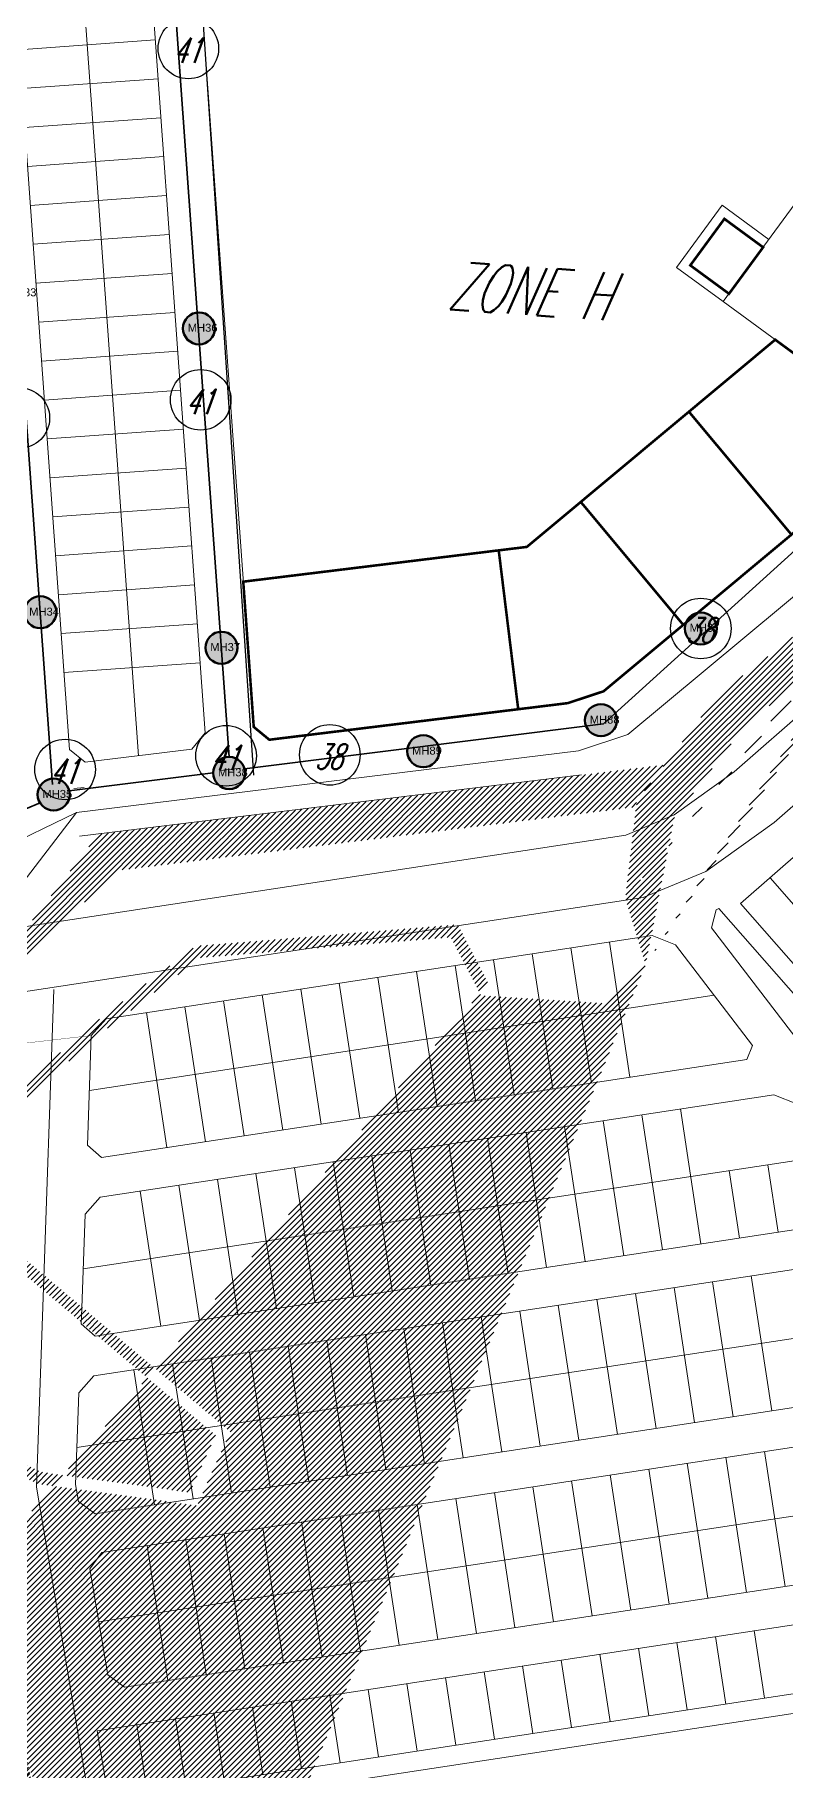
# Model space of a CAD drawing. Header units: millimetres. Extents: x 4167 to 8975, y 2111 to 5892.
# Drawn here: x 4758 to 4992, y 2383 to 2925 of the extents above; entities that cross this region are included whole.
import ezdxf

# ---------------------------------------------------------------- set-up
doc = ezdxf.new("R2010")
doc.units = ezdxf.units.MM
doc.layers.add('CPARIT', color=142, linetype='Continuous')
doc.layers.add('EDIT2', color=10, linetype='Continuous')
for name, color, linetype, lineweight in [('Manhole', 106, 'Continuous', 100), ('Manhole No', 7, 'Continuous', 30), ('MP$0$ZAM_SUSUNATUR', 7, 'Continuous', 5), ('Pipe', 170, 'Continuous', 35), ('Road Level', 20, 'Continuous', 9)]:
    doc.layers.add(name, color=color, linetype=linetype, lineweight=lineweight)
doc.styles.get("Standard").update_dxf_attribs({"font": 'arial.ttf'})
doc.styles.add('SurveyCAD', font='SIMPLEX.shx', dxfattribs={"width": 0.65, "oblique": 20, "height": 15})
pattern_1 = [(45, (4028.1276, 8038.6947), (-0.88387994, 0.88387994), [])]

# ---------------------------------------------------------------- blocks, each defined once
blk = doc.blocks.new('Manhole1')
at = {"layer": 'Manhole'}
h = blk.add_hatch(color=256, dxfattribs=at)
h.dxf.hatch_style = 1
h.paths.add_polyline_path([(4512.34, 3091.99, 1), (4502.34, 3091.99, 1)])
blk.add_circle((4507.34, 3091.99), 5, dxfattribs=at)

msp = doc.modelspace()

# ---------------------------------------------------------------- hatches: boundary and pattern name
at = {"layer": 'CPARIT'}
h = msp.add_hatch(dxfattribs=at)
h.set_pattern_fill('ANSI31', color=256, scale=9.99996, style=0)
h.set_pattern_definition(pattern_1)
edge = h.paths.add_edge_path()
edge.add_line((5190.09, 3098.83), (5198.37, 3095.57))
edge.add_line((5198.37, 3095.57), (5188.04, 3067.93))
edge.add_line((5179.5, 3074.91), (5190.09, 3098.83))
edge.add_line((5188.04, 3067.93), (5179.54, 3043.47))
edge.add_line((5167.77, 3040.16), (5179.5, 3074.91))
edge.add_line((5179.54, 3043.47), (5181.81, 3036.78))
edge.add_line((5193.18, 3004.08), (5181.81, 3036.78))
edge.add_line((5171.75, 3031.77), (5167.77, 3040.16))
edge.add_line((5183.12, 2999.06), (5171.75, 3031.77))
edge.add_line((5187.97, 2979.83), (5183.12, 2999.06))
edge.add_line((5200.37, 2975.56), (5193.18, 3004.08))
edge.add_line((5138.54, 2913.54), (5187.97, 2979.83))
edge.add_line((5148.57, 2906.06), (5200.37, 2975.56))
edge.add_line((5085.49, 2844.93), (5138.68, 2913.71))
edge.add_line((5095.38, 2837.29), (5148.57, 2906.06))
edge.add_line((4942.48, 2655.25), (4946.11, 2685.71))
edge.add_line((4946.11, 2685.71), (4971.76, 2719.08))
edge.add_line((4971.76, 2719.08), (5036.14, 2768.84))
edge.add_line((5036.14, 2768.84), (5084.89, 2844.08))
edge.add_line((4948.87, 2634.63), (4957.81, 2680.43))
edge.add_line((4957.81, 2680.43), (4980.69, 2710.18))
edge.add_line((4980.69, 2710.18), (5045.47, 2760.26))
edge.add_line((5045.47, 2760.26), (5095.38, 2837.29))
edge.add_line((4942.48, 2655.25), (4948.87, 2634.62))
h = msp.add_hatch(dxfattribs=at)
h.set_pattern_fill('ANSI31', color=240, scale=9.999761, style=0)
h.set_pattern_definition([(45, (-106969.059, -14357.8986), (-0.883862342, 0.883862342), [])])
h.paths.add_polyline_path([(4945.88, 2683.82), (4946.1, 2685.71), (4954.78, 2697), (4777.95, 2675.33), (4746.72, 2634.71), (4745.12, 2588.74), (4741.67, 2548.82), (4738.41, 2457.91), (4740.56, 2445.21), (4755.33, 2367.68), (4798.38, 2276.82), (4801.79, 2278.38), (4758.93, 2368.86), (4743.76, 2448.44), (4741.61, 2461.14), (4745.58, 2550.43), (4748.73, 2586.92), (4750.32, 2632.88), (4784.4, 2664.03)])
h = msp.add_hatch(dxfattribs=at)
h.set_pattern_fill('ANSI31', color=256, scale=9.99996, style=0)
h.set_pattern_definition(pattern_1)
edge = h.paths.add_edge_path()
edge.add_line((4798.39, 2276.81), (4801.78, 2278.42))
edge.add_line((4798.39, 2276.81), (4755.34, 2367.68))
edge.add_line((4755.34, 2367.68), (4740.56, 2445.21))
edge.add_line((4740.56, 2445.21), (4699.67, 2452.59))
edge.add_line((4699.67, 2452.59), (4678.98, 2482.76))
edge.add_line((4678.98, 2482.76), (4706.64, 2501.47))
edge.add_line((4706.64, 2501.47), (4760.14, 2476.02))
edge.add_line((4760.14, 2476.02), (4806.46, 2469.69))
edge.add_line((4806.46, 2469.69), (4814.5, 2487.61))
edge.add_line((4814.5, 2487.61), (4741.68, 2548.82))
edge.add_line((4741.68, 2548.82), (4745.12, 2588.75))
edge.add_line((4745.12, 2588.75), (4775.84, 2615.73))
edge.add_line((4775.84, 2615.73), (4808.32, 2640.37))
edge.add_line((4808.32, 2640.37), (4890.14, 2647.08))
edge.add_line((4890.14, 2647.08), (4899.8, 2628.55))
edge.add_line((4743.76, 2448.44), (4758.93, 2368.86))
edge.add_line((4758.93, 2368.86), (4801.8, 2278.38))
edge.add_line((4706.97, 2497.17), (4684.2, 2481.77))
edge.add_line((4684.2, 2481.77), (4701.88, 2456.01))
edge.add_line((4701.88, 2456.01), (4743.76, 2448.44))
edge.add_line((4706.97, 2497.17), (4759.06, 2472.38))
edge.add_line((4759.06, 2472.38), (4808.74, 2465.6))
edge.add_line((4808.74, 2465.6), (4819.08, 2488.66))
edge.add_line((4819.08, 2488.66), (4745.58, 2550.44))
edge.add_line((4745.58, 2550.44), (4748.73, 2586.92))
edge.add_line((4748.73, 2586.92), (4778.21, 2612.83))
edge.add_line((4778.21, 2612.83), (4809.71, 2636.72))
edge.add_line((4809.71, 2636.72), (4887.96, 2643.14))
edge.add_line((4887.96, 2643.14), (4897.45, 2624.94))
edge.add_line((4897.45, 2624.94), (4936.43, 2622.41))
edge.add_line((4936.43, 2622.41), (4948.87, 2634.63))
edge.add_line((4942.48, 2655.25), (4899.8, 2628.55))
edge.add_line((4942.48, 2655.25), (4948.87, 2634.62))

# ---------------------------------------------------------------- linework, layer by layer
at = {"layer": 'EDIT2', "color": 1, "lineweight": 30}
msp.add_line((4810.27, 2932.93), (4826.39, 2693.73), dxfattribs=at)
at = {"layer": 'MP$0$ZAM_SUSUNATUR'}
for p, q in [((4751.47, 2943.14), (4768.87, 2701.79)), ((4773.13, 2939.38), (4790.4, 2699.82)), ((4794.79, 2935.62), (4811.28, 2706.98)), ((4810.27, 2932.93), (4826.42, 2708.84)), ((4795.67, 2923.46), (4753.11, 2920.39)), ((4796.55, 2911.3), (4753.99, 2908.23)), ((4797.42, 2899.14), (4754.86, 2896.07)), ((4798.3, 2886.98), (4755.74, 2883.91)), ((4799.18, 2874.82), (4756.62, 2871.75)), ((4800.05, 2862.66), (4757.49, 2859.59)), ((4800.93, 2850.5), (4758.37, 2847.43)), ((4801.81, 2838.34), (4759.25, 2835.27)), ((4802.68, 2826.17), (4760.12, 2823.11)), ((4989.34, 2829.79), (4911.75, 2765.07)), ((4803.56, 2814.01), (4761, 2810.95)), ((4962.38, 2807.3), (4994.41, 2768.91)), ((4804.44, 2801.85), (4761.88, 2798.79)), ((4805.31, 2789.69), (4762.75, 2786.63)), ((5012.34, 2783.87), (4935.75, 2719.98)), ((4806.19, 2777.53), (4763.63, 2774.46)), ((4928.59, 2779.11), (4960.62, 2740.72)), ((5023.53, 2773.35), (4943.3, 2706.42)), ((4807.07, 2765.37), (4764.51, 2762.3)), ((4911.75, 2765.07), (4823.15, 2754.21)), ((4902.96, 2763.99), (4909.05, 2714.36)), ((4807.94, 2753.21), (4765.38, 2750.14)), ((4808.82, 2741.05), (4766.26, 2737.98)), ((4809.7, 2728.89), (4767.14, 2725.82)), ((4924.57, 2716.27), (4831.29, 2704.83)), ((4935.75, 2719.98), (4924.57, 2716.27)), ((4807.07, 2701.87), (4811.28, 2706.98)), ((4831.29, 2704.83), (4826.42, 2708.84)), ((4943.3, 2706.42), (4927.93, 2701.32)), ((4773.74, 2697.78), (4768.87, 2701.79)), ((4927.93, 2701.32), (4771.08, 2682.1)), ((4807.07, 2701.87), (4773.74, 2697.78)), ((4822.32, 2695.94), (4816.15, 2695.18)), ((4773.45, 2689.95), (4770.17, 2689.55)), ((4928.84, 2693.88), (4771.99, 2674.66)), ((4668.12, 2632.45), (4771.08, 2682.1)), ((4742.21, 2644.56), (4771.08, 2682.1)), ((4771.84, 2682.2), (4771.84, 2682.2)), ((4987.71, 2661.69), (5015.8, 2629.56)), ((4969.46, 2646.06), (4970.88, 2651.74)), ((4970.88, 2651.74), (4971.75, 2652.16)), ((4971.75, 2652.16), (5141.46, 2458.05)), ((4978.53, 2653.66), (5006.62, 2621.54)), ((4978.53, 2653.66), (5006.62, 2621.54)), ((4969.46, 2646.06), (5121.36, 2447.62)), ((4780.36, 2617.68), (4950.91, 2643.65)), ((4937.53, 2641.61), (4943.95, 2599.43)), ((4950.91, 2643.65), (4958.21, 2640.71)), ((4958.21, 2640.71), (4982.24, 2609.31)), ((4901.37, 2636.11), (4907.79, 2593.92)), ((4913.42, 2637.94), (4919.84, 2595.76)), ((4925.47, 2639.78), (4931.9, 2597.59)), ((4865.21, 2630.6), (4871.63, 2588.42)), ((4877.26, 2632.44), (4883.68, 2590.25)), ((4889.31, 2634.27), (4895.74, 2592.09)), ((4775.08, 2595.3), (4970.22, 2625.01)), ((4829.05, 2625.1), (4835.47, 2582.91)), ((4841.1, 2626.93), (4847.52, 2584.75)), ((4853.15, 2628.77), (4859.58, 2586.58)), ((4792.89, 2619.59), (4799.31, 2577.41)), ((4804.94, 2621.43), (4811.37, 2579.24)), ((4817, 2623.26), (4823.42, 2581.08)), ((4775.68, 2612.43), (4780.36, 2617.68)), ((4774.49, 2578.17), (4775.68, 2612.43)), ((4980.5, 2604.99), (4982.24, 2609.31)), ((4980.5, 2604.99), (4778.85, 2574.29)), ((4988.95, 2593.95), (4778.42, 2561.89)), ((4988.95, 2593.95), (4996.25, 2591)), ((4947.65, 2587.66), (4954.08, 2545.47)), ((4959.71, 2589.49), (4966.13, 2547.31)), ((4911.49, 2582.15), (4917.92, 2539.97)), ((4923.55, 2583.99), (4929.97, 2541.8)), ((4935.6, 2585.82), (4942.02, 2543.64)), ((4778.85, 2574.29), (4774.49, 2578.17)), ((4875.33, 2576.65), (4881.76, 2534.46)), ((4887.39, 2578.48), (4893.81, 2536.3)), ((4899.44, 2580.32), (4905.86, 2538.13)), ((4839.17, 2571.14), (4845.6, 2528.96)), ((4851.23, 2572.98), (4857.65, 2530.79)), ((4863.28, 2574.81), (4869.7, 2532.63)), ((4974.97, 2570.24), (4978.18, 2549.14)), ((4987.02, 2572.07), (4990.23, 2550.98)), ((4803.02, 2565.64), (4809.44, 2523.45)), ((4815.07, 2567.47), (4821.49, 2525.29)), ((4827.12, 2569.31), (4833.54, 2527.12)), ((4778.42, 2561.89), (4773.74, 2556.63)), ((4790.96, 2563.8), (4797.39, 2521.62)), ((4773.74, 2556.63), (4772.72, 2527.26)), ((4776.9, 2518.5), (5018.55, 2555.29)), ((4776.45, 2506.1), (5027, 2544.24)), ((4981.84, 2537.37), (4988.26, 2495.18)), ((4957.74, 2533.7), (4964.16, 2491.51)), ((4969.79, 2535.53), (4976.21, 2493.35)), ((4772.72, 2527.26), (4772.54, 2522.38)), ((4921.58, 2528.19), (4928, 2486.01)), ((4933.63, 2530.03), (4940.05, 2487.84)), ((4945.68, 2531.86), (4952.11, 2489.68)), ((4772.54, 2522.38), (4776.9, 2518.5)), ((4885.42, 2522.69), (4891.84, 2480.5)), ((4897.47, 2524.52), (4903.89, 2482.34)), ((4909.52, 2526.36), (4915.95, 2484.17)), ((4849.26, 2517.18), (4855.68, 2475)), ((4861.31, 2519.02), (4867.73, 2476.83)), ((4873.36, 2520.85), (4879.79, 2478.67)), ((4813.1, 2511.68), (4819.52, 2469.49)), ((4825.15, 2513.51), (4831.57, 2471.33)), ((4837.2, 2515.35), (4843.63, 2473.16)), ((4771.77, 2500.84), (4776.45, 2506.1)), ((5056.59, 2505.58), (4776.93, 2463.01)), ((4788.99, 2508.01), (4795.41, 2465.82)), ((4801.04, 2509.84), (4807.47, 2467.66)), ((4770.74, 2472.19), (4771.77, 2500.84)), ((4778.97, 2450.98), (5065.05, 2494.54)), ((4961.87, 2478.83), (4968.29, 2436.64)), ((4973.92, 2480.67), (4980.35, 2438.48)), ((4985.98, 2482.5), (4992.4, 2440.31)), ((4925.71, 2473.33), (4932.13, 2431.14)), ((4937.76, 2475.16), (4944.19, 2432.97)), ((4949.82, 2477), (4956.24, 2434.81)), ((4771.65, 2466.83), (4770.74, 2472.19)), ((4889.55, 2467.82), (4895.97, 2425.63)), ((4901.6, 2469.65), (4908.03, 2427.47)), ((4913.66, 2471.49), (4920.08, 2429.3)), ((4776.93, 2463.01), (4771.65, 2466.83)), ((4853.39, 2462.31), (4859.81, 2420.13)), ((4865.44, 2464.15), (4871.87, 2421.96)), ((4877.5, 2465.98), (4883.92, 2423.8)), ((4817.23, 2456.81), (4823.66, 2414.62)), ((4829.29, 2458.64), (4835.71, 2416.46)), ((4841.34, 2460.48), (4847.76, 2418.29)), ((4778.97, 2450.98), (4775.21, 2445.79)), ((5094.64, 2455.88), (4786.09, 2408.9)), ((4793.13, 2453.14), (4799.55, 2410.95)), ((4805.18, 2454.97), (4811.6, 2412.79)), ((4780.81, 2412.72), (4775.21, 2445.79)), ((5115.34, 2446.7), (4777.53, 2395.27)), ((4970.7, 2424.68), (4973.91, 2403.59)), ((4982.75, 2426.52), (4985.97, 2405.43)), ((4934.54, 2419.18), (4937.75, 2398.09)), ((4946.59, 2421.01), (4949.81, 2399.92)), ((4958.65, 2422.85), (4961.86, 2401.76)), ((4786.09, 2408.9), (4780.81, 2412.72)), ((4898.38, 2413.67), (4901.59, 2392.58)), ((4910.44, 2415.51), (4913.65, 2394.42)), ((4922.49, 2417.34), (4925.7, 2396.25)), ((4862.22, 2408.17), (4865.43, 2387.07)), ((4874.28, 2410), (4877.49, 2388.91)), ((4886.33, 2411.84), (4889.54, 2390.75)), ((4826.06, 2402.66), (4829.27, 2381.57)), ((4838.12, 2404.5), (4841.33, 2383.4)), ((4850.17, 2406.33), (4853.38, 2385.24)), ((4789.9, 2397.16), (4793.12, 2376.06)), ((4801.96, 2398.99), (4805.17, 2377.9)), ((4814.01, 2400.83), (4817.22, 2379.73))]:
    msp.add_line(p, q, dxfattribs=at)
for points in [[(4810.27, 2932.93), (4839.68, 2999.53), (4845.74, 3001.95), (5028.91, 2925.29), (5030.42, 2919.84), (4973.11, 2841.69)], [(4987.36, 2861.12), (4972.81, 2871.8), (4958.55, 2852.37), (4973.11, 2841.69)], [(4973.11, 2841.69), (5022.51, 2805.46), (5023.49, 2799.07), (5012.34, 2783.87)], [(4686.16, 2636.02), (4942.63, 2675.07), (4957.81, 2681.36), (4976.48, 2694.78), (5048.69, 2757.92), (5048.77, 2764.02), (5032.97, 2778.54), (5026.9, 2777.95), (5023.53, 2773.35)], [(4690.12, 2616.28), (4948.07, 2655.55), (4967.66, 2663.66), (4989, 2679.01), (5069.34, 2749.25)], [(5006.62, 2621.54), (5106.54, 2708.9), (5106.62, 2715), (5081.74, 2737.86), (5074.93, 2737.95), (4978.53, 2653.66)], [(4763.98, 2626.8), (4760.53, 2527.7), (4758.51, 2471.38), (4765.49, 2430.15), (4783, 2325.89)], [(4773.14, 2539.51), (5008.27, 2575.31)], [(4771.15, 2483.71), (5046.32, 2525.6)], [(4778.01, 2429.26), (5084.37, 2475.9)], [(4781.06, 2374.22), (5118.55, 2425.61)], [(4776.05, 2367.29), (5125.49, 2420.5)], [(4777.53, 2395.27), (4781.06, 2374.22)]]:
    msp.add_lwpolyline(points, dxfattribs=at)
at = {"layer": 'MP$0$ZAM_SUSUNATUR', "color": 251, "const_width": 0.8}
for points in [[(4985.56, 2858.66), (4973.46, 2867.54), (4962.81, 2853.02), (4974.91, 2844.15)], [(5022.51, 2805.46), (4989.34, 2829.79), (4962.38, 2807.3), (4994.41, 2768.91), (5012.34, 2783.87), (5023.49, 2799.07)], [(4962.38, 2807.3), (4928.59, 2779.11), (4960.62, 2740.72), (4994.41, 2768.91)], [(4928.59, 2779.11), (4911.75, 2765.07), (4902.96, 2763.99), (4909.05, 2714.36), (4924.57, 2716.27), (4935.75, 2719.98), (4960.62, 2740.72)], [(4902.96, 2763.99), (4823.15, 2754.21), (4826.42, 2708.84), (4831.29, 2704.83), (4909.05, 2714.36)]]:
    msp.add_lwpolyline(points, close=True, dxfattribs=at)
at = {"layer": 'MP$0$ZAM_SUSUNATUR', "const_width": 0.1}
msp.add_lwpolyline([(4730.14, 2607.2), (4775.68, 2612.43)], dxfattribs=at)
at = {"layer": 'Pipe'}
for p, q in [((4745.68, 2939.15), (4763.58, 2690.8)), ((4802.28, 2928.08), (4818.76, 2699.44)), ((5034, 2798.85), (4935.67, 2709.83)), ((4935.67, 2709.83), (4823.59, 2695.72)), ((4813.76, 2694.44), (4768.79, 2688.85)), ((4759.66, 2685.1), (4714.79, 2666.69))]:
    msp.add_line(p, q, dxfattribs=at)
at = {"layer": 'Road Level', "lineweight": 30}
for centre in [(4806, 2920.75), (4809.86, 2811.02), (4753.2, 2805.34), (4966.11, 2739.59), (4817.78, 2699.82), (4850.2, 2700.1), (4767.48, 2695.52)]:
    msp.add_circle(centre, 9.46, dxfattribs=at)

# ---------------------------------------------------------------- block references
at = {"layer": 'Pipe'}
for p in [(301.97, -258.66), (252.43, -347.34), (458.77, -352.4), (309.01, -358.41), (427.56, -381.07), (372.05, -390.76), (311.42, -397.55), (256.58, -404.29)]:
    msp.add_blockref('Manhole1', p, dxfattribs=at)

# ---------------------------------------------------------------- texts
at = {"layer": 'EDIT2', "color": 242, "lineweight": 60, "true_color": 0xcd2027, "style": 'SurveyCAD', "oblique": 20, "width": 0.65}
msp.add_text('ZONE H', height=15, rotation=356.0465, dxfattribs=at).set_placement((4886.5, 2839.29))
at = {"layer": 'Manhole No'}
for s, p in [('MH33', (4749.21, 2843.35)), ('MH36', (4805.8, 2832.28)), ('MH34', (4756.26, 2743.6)), ('MH87', (4962.59, 2738.54)), ('MH37', (4812.84, 2732.53)), ('MH88', (4931.39, 2709.87)), ('MH89', (4875.88, 2700.18)), ('MH38', (4815.24, 2693.39)), ('MH35', (4760.41, 2686.65))]:
    msp.add_text(s, height=2.5, dxfattribs=at).set_placement(p)
at = {"layer": 'Road Level', "lineweight": 30, "char_height": 7.755, "attachment_point": 1, "style": 'SurveyCAD'}
for s, insert in [('\\pxr0.27189;41', (4801.25, 2924.06)), ('\\pxr0.27189;41', (4805.11, 2814.33)), ('\\pxr0.27189;38', (4961.36, 2742.9)), ('\\pxr0.27189;41', (4813.03, 2703.13)), ('\\pxr0.27189;38', (4845.45, 2703.4)), ('\\pxr0.27189;41', (4762.73, 2698.83))]:
    msp.add_mtext_dynamic_manual_height_columns(s, width=2.4163, gutter_width=38.77, heights=[0], dxfattribs=dict(at, insert=insert))

doc.saveas('drawing.dxf')
